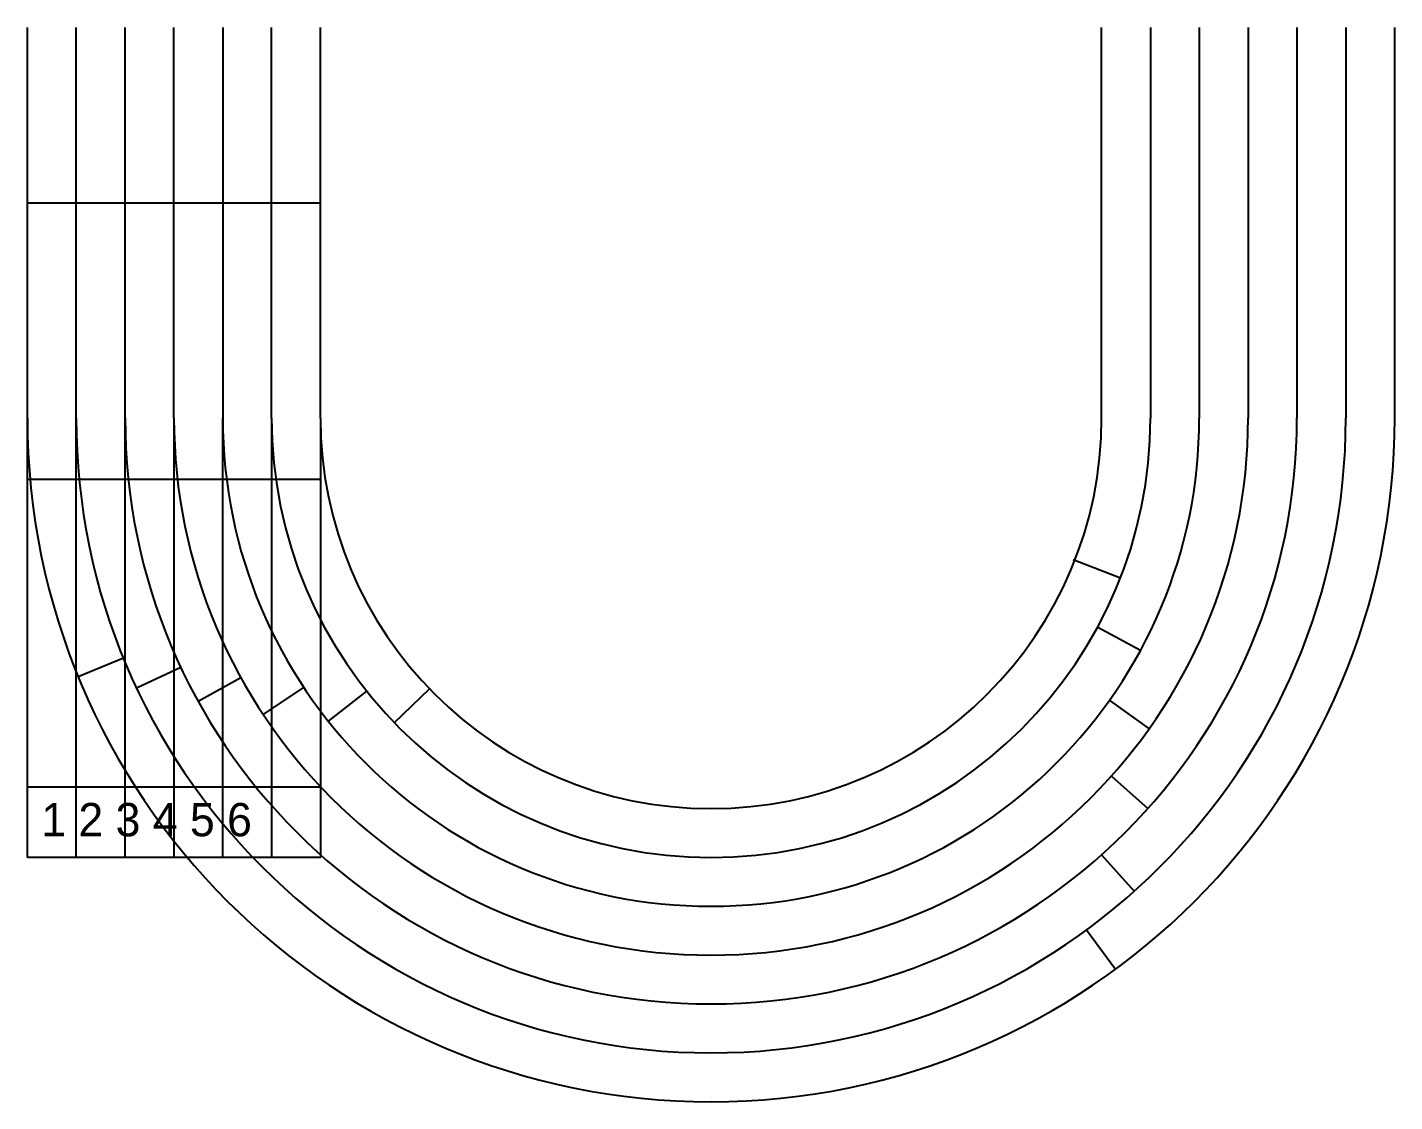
# Model space of a CAD drawing. Extents: x 59 to 283, y -176 to 50.
# Drawn here: x 100.8 to 277.2, y -88.2 to 50.4 of the extents above; entities that cross this region are included whole.
import ezdxf

# ---------------------------------------------------------------- set-up
doc = ezdxf.new("R2010")
doc.units = 0
doc.layers.add('silk', color=30, linetype='CONTINUOUS', lineweight=25, true_color=0xff7f00)
doc.styles.add('textstyle0', font='')
doc.styles.get('textstyle0').set_extended_font_data('URW Bookman')

msp = doc.modelspace()

# ---------------------------------------------------------------- linework, layer by layer
at = {"layer": 'silk'}
for p, q in [((100.81, 0), (100.81, 50.4)), ((107.11, 0), (107.11, 50.4)), ((113.41, 0), (113.41, 50.4)), ((119.71, 0), (119.71, 50.4)), ((126.01, 50.4), (126.01, 0)), ((132.31, 0), (132.31, 50.4)), ((138.61, 0), (138.61, 50.4)), ((239.41, 0), (239.41, 50.4)), ((245.72, 50.4), (245.72, 0)), ((252.02, 0), (252.02, 50.4)), ((258.32, 50.4), (258.32, 0)), ((264.62, 0), (264.62, 50.4)), ((270.92, 50.4), (270.92, 0)), ((277.22, 0), (277.22, 50.4)), ((138.6, 27.72), (100.8, 27.72)), ((100.81, -56.7), (100.81, 0)), ((107.11, -56.7), (107.11, 0)), ((113.41, -56.7), (113.41, 0)), ((119.71, 0), (119.71, -56.7)), ((126.01, -56.7), (126.01, 0)), ((132.31, 0), (132.31, -56.7)), ((138.61, 0), (138.61, -56.7)), ((138.59, -7.95), (100.79, -7.95)), ((235.74, -18.26), (241.83, -20.63)), ((238.92, -26.99), (244.43, -29.97)), ((107.35, -33.34), (113.18, -30.96)), ((114.88, -34.82), (120.58, -32.14)), ((122.82, -36.53), (128.33, -33.49)), ((131.2, -38.27), (136.47, -34.77)), ((139.67, -39.13), (144.58, -35.23)), ((148.14, -39.32), (152.69, -34.95)), ((240.51, -36.51), (245.55, -40.09)), ((100.81, -47.57), (138.61, -47.57)), ((240.68, -46.19), (245.38, -50.39)), ((239.41, -56.36), (243.61, -61.05)), ((138.61, -56.7), (100.81, -56.7)), ((237.45, -66.05), (241.18, -71.13))]:
    msp.add_line(p, q, dxfattribs=at)
for radius in [88.21, 81.91, 75.6, 69.3, 63, 56.7, 50.4]:
    msp.add_arc((189.01, 0), radius, 180, 0, dxfattribs=at)

# ---------------------------------------------------------------- texts
at = {"layer": 'silk', "insert": (102.59, -49.67), "char_height": 4, "attachment_point": 1, "line_spacing_factor": 2, "style": 'textstyle0'}
msp.add_mtext('\\H4.3;1 2 3 4 5 6', dxfattribs=at)

doc.saveas('drawing.dxf')
